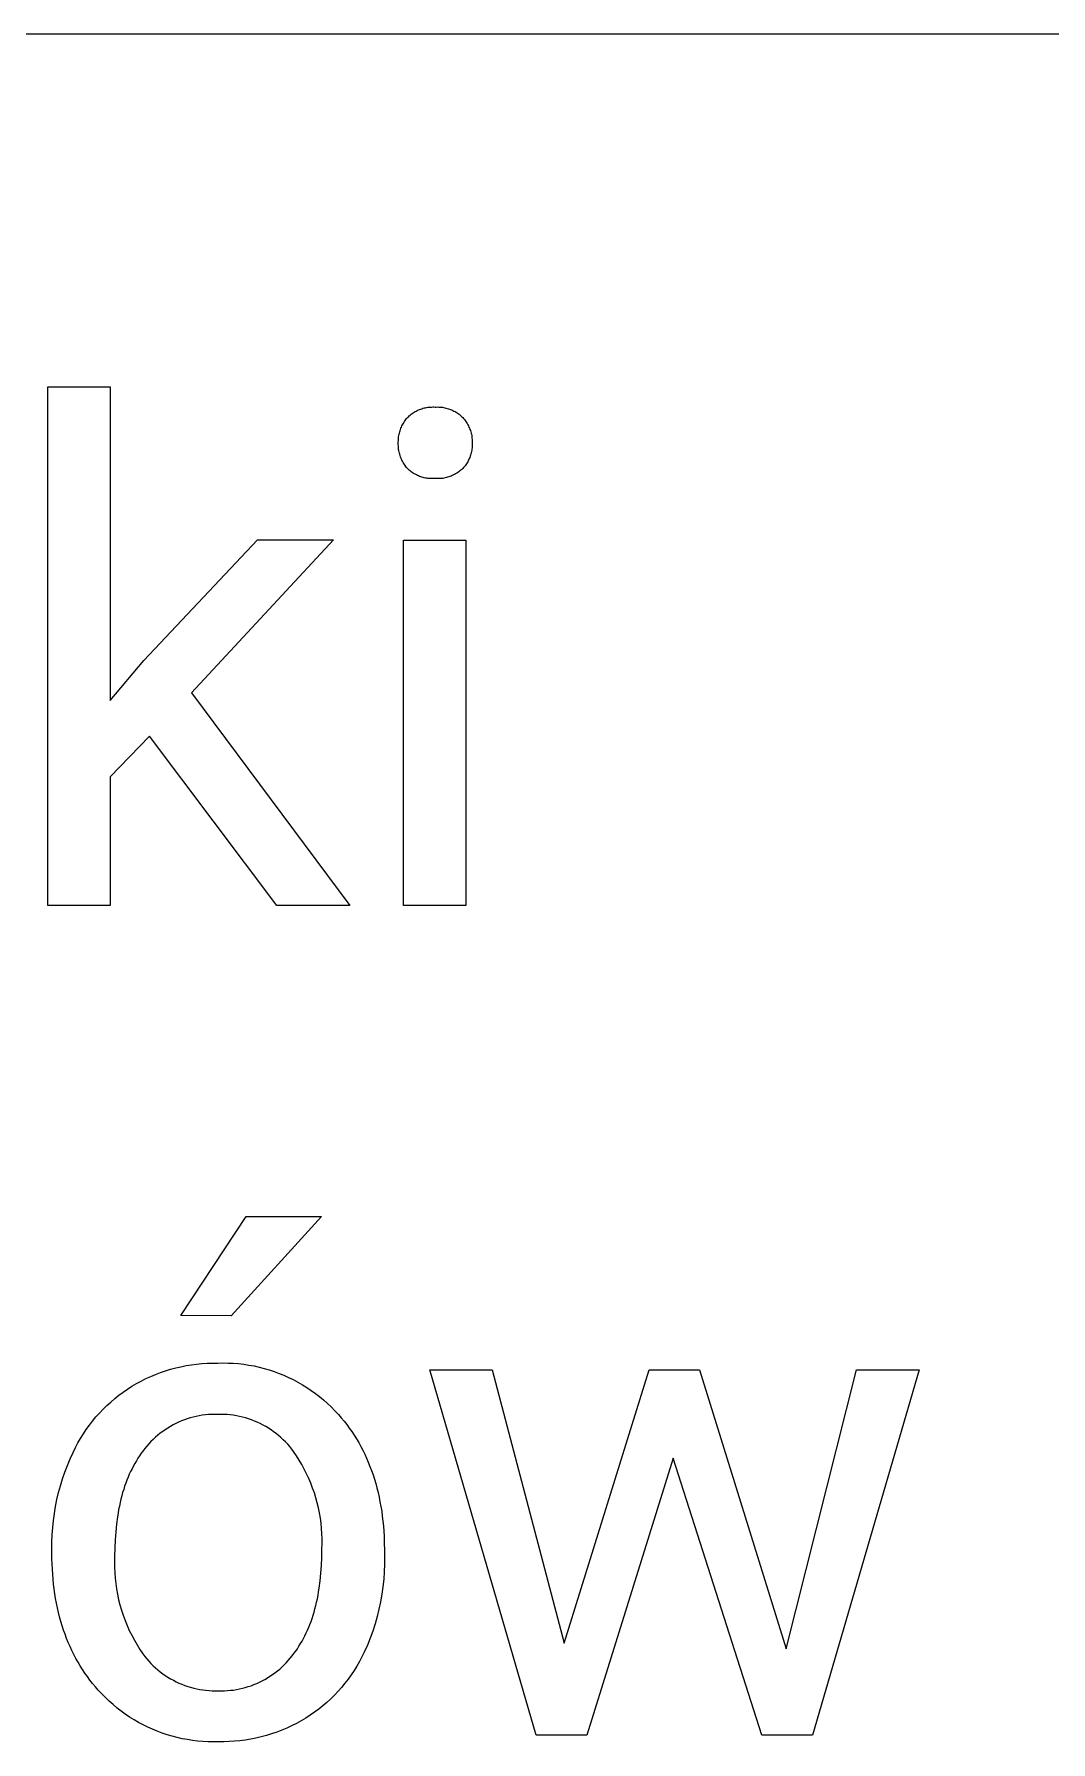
# Model space of a CAD drawing. Header units: millimetres. Extents: x -1421 to 3505, y -683 to 2759.
# Drawn here: x 2721.3 to 2817.8, y -294.2 to -132.1 of the extents above; entities that cross this region are included whole.
import ezdxf

# ---------------------------------------------------------------- set-up
doc = ezdxf.new("R2010")
doc.units = ezdxf.units.MM
doc.header["$MEASUREMENT"] = 0
doc.layers.add('Domyślny', color=7, linetype='Continuous', true_color=0x000000)

msp = doc.modelspace()

# ---------------------------------------------------------------- linework, layer by layer
at = {"layer": 'Domyślny', "color": 18, "lineweight": 15, "true_color": 0x000000}
for p, q in [((3500.45, -132.12), (1643.61, -132.12)), ((2722.61, -214.8), (2722.61, -165.59)), ((2722.61, -165.59), (2728.53, -165.59)), ((2728.53, -165.59), (2728.53, -195.34)), ((2756.66, -168.59), (2756.73, -168.5)), ((2756.73, -168.5), (2756.82, -168.42)), ((2756.82, -168.42), (2756.9, -168.34)), ((2756.9, -168.34), (2756.99, -168.27)), ((2756.99, -168.27), (2757.08, -168.19)), ((2757.08, -168.19), (2757.17, -168.12)), ((2757.17, -168.12), (2757.27, -168.06)), ((2757.27, -168.06), (2757.37, -168)), ((2757.37, -168), (2757.47, -167.94)), ((2757.47, -167.94), (2757.57, -167.88)), ((2757.57, -167.88), (2757.67, -167.83)), ((2757.67, -167.83), (2757.78, -167.78)), ((2757.78, -167.78), (2757.88, -167.74)), ((2757.88, -167.74), (2757.99, -167.69)), ((2757.99, -167.69), (2758.1, -167.66)), ((2758.1, -167.66), (2758.21, -167.62)), ((2758.21, -167.62), (2758.32, -167.59)), ((2758.32, -167.59), (2758.44, -167.57)), ((2758.44, -167.57), (2758.55, -167.54)), ((2758.55, -167.54), (2758.67, -167.53)), ((2758.67, -167.53), (2758.78, -167.51)), ((2758.78, -167.51), (2758.9, -167.5)), ((2758.9, -167.5), (2759.01, -167.5)), ((2759.01, -167.5), (2759.13, -167.49)), ((2759.13, -167.49), (2759.24, -167.49)), ((2759.24, -167.49), (2759.36, -167.5)), ((2759.36, -167.5), (2759.47, -167.5)), ((2759.47, -167.5), (2759.59, -167.49)), ((2759.59, -167.49), (2759.71, -167.5)), ((2759.71, -167.5), (2759.82, -167.5)), ((2759.82, -167.5), (2759.94, -167.51)), ((2759.94, -167.51), (2760.05, -167.53)), ((2760.05, -167.53), (2760.17, -167.55)), ((2760.17, -167.55), (2760.28, -167.57)), ((2760.28, -167.57), (2760.39, -167.6)), ((2760.39, -167.6), (2760.5, -167.63)), ((2760.5, -167.63), (2760.62, -167.66)), ((2760.62, -167.66), (2760.72, -167.7)), ((2760.72, -167.7), (2760.83, -167.74)), ((2760.83, -167.74), (2760.94, -167.78)), ((2760.94, -167.78), (2761.05, -167.83)), ((2761.05, -167.83), (2761.15, -167.88)), ((2761.15, -167.88), (2761.25, -167.94)), ((2761.25, -167.94), (2761.35, -168)), ((2761.35, -168), (2761.45, -168.06)), ((2761.45, -168.06), (2761.54, -168.13)), ((2761.54, -168.13), (2761.64, -168.19)), ((2761.64, -168.19), (2761.73, -168.27)), ((2761.73, -168.27), (2761.81, -168.34)), ((2761.81, -168.34), (2761.9, -168.42)), ((2761.9, -168.42), (2761.98, -168.5)), ((2761.98, -168.5), (2762.06, -168.59)), ((2755.92, -170.21), (2755.94, -170.09)), ((2755.94, -170.09), (2755.97, -169.98)), ((2755.97, -169.98), (2756, -169.86)), ((2756, -169.86), (2756.04, -169.75)), ((2756.04, -169.75), (2756.07, -169.63)), ((2756.07, -169.63), (2756.12, -169.52)), ((2756.12, -169.52), (2756.16, -169.41)), ((2756.16, -169.41), (2756.21, -169.3)), ((2756.21, -169.3), (2756.26, -169.19)), ((2756.26, -169.19), (2756.32, -169.09)), ((2756.32, -169.09), (2756.38, -168.99)), ((2756.38, -168.99), (2756.45, -168.88)), ((2756.45, -168.88), (2756.51, -168.78)), ((2756.51, -168.78), (2756.58, -168.69)), ((2756.58, -168.69), (2756.66, -168.59)), ((2762.06, -168.59), (2762.14, -168.69)), ((2762.14, -168.69), (2762.21, -168.78)), ((2762.21, -168.78), (2762.28, -168.88)), ((2762.28, -168.88), (2762.35, -168.98)), ((2762.35, -168.98), (2762.41, -169.08)), ((2762.41, -169.08), (2762.47, -169.19)), ((2762.47, -169.19), (2762.52, -169.3)), ((2762.52, -169.3), (2762.57, -169.41)), ((2762.57, -169.41), (2762.62, -169.52)), ((2762.62, -169.52), (2762.67, -169.63)), ((2762.67, -169.63), (2762.71, -169.74)), ((2762.71, -169.74), (2762.74, -169.86)), ((2762.74, -169.86), (2762.77, -169.97)), ((2762.77, -169.97), (2762.8, -170.09)), ((2762.8, -170.09), (2762.83, -170.21)), ((2755.86, -170.81), (2755.87, -170.69)), ((2755.86, -170.93), (2755.86, -170.81)), ((2755.86, -171.05), (2755.86, -170.93)), ((2755.87, -171.17), (2755.86, -171.05)), ((2755.87, -170.57), (2755.89, -170.45)), ((2755.87, -170.69), (2755.87, -170.57)), ((2755.87, -171.29), (2755.87, -171.17)), ((2755.88, -171.4), (2755.87, -171.29)), ((2755.9, -171.52), (2755.88, -171.4)), ((2755.89, -170.45), (2755.9, -170.33)), ((2755.9, -170.33), (2755.92, -170.21)), ((2755.92, -171.64), (2755.9, -171.52)), ((2755.94, -171.76), (2755.92, -171.64)), ((2755.97, -171.87), (2755.94, -171.76)), ((2762.81, -171.73), (2762.79, -171.84)), ((2762.83, -171.61), (2762.81, -171.73)), ((2762.83, -170.21), (2762.85, -170.33)), ((2762.85, -171.5), (2762.83, -171.61)), ((2762.85, -170.33), (2762.86, -170.45)), ((2762.87, -171.39), (2762.85, -171.5)), ((2762.86, -170.45), (2762.87, -170.57)), ((2762.87, -170.57), (2762.88, -170.69)), ((2762.88, -171.27), (2762.87, -171.39)), ((2762.88, -170.69), (2762.89, -170.81)), ((2762.89, -171.04), (2762.88, -171.16)), ((2762.88, -171.16), (2762.88, -171.27)), ((2762.89, -170.81), (2762.89, -170.93)), ((2762.89, -170.93), (2762.89, -171.04)), ((2756, -171.99), (2755.97, -171.87)), ((2756.03, -172.1), (2756, -171.99)), ((2756.07, -172.22), (2756.03, -172.1)), ((2756.11, -172.33), (2756.07, -172.22)), ((2756.16, -172.44), (2756.11, -172.33)), ((2756.21, -172.55), (2756.16, -172.44)), ((2756.26, -172.65), (2756.21, -172.55)), ((2756.32, -172.76), (2756.26, -172.65)), ((2756.38, -172.86), (2756.32, -172.76)), ((2756.44, -172.96), (2756.38, -172.86)), ((2756.51, -173.06), (2756.44, -172.96)), ((2756.58, -173.16), (2756.51, -173.06)), ((2756.66, -173.25), (2756.58, -173.16)), ((2756.73, -173.34), (2756.66, -173.25)), ((2756.82, -173.42), (2756.73, -173.34)), ((2761.98, -173.34), (2761.9, -173.42)), ((2762.06, -173.25), (2761.98, -173.34)), ((2762.13, -173.17), (2762.06, -173.25)), ((2762.2, -173.07), (2762.13, -173.17)), ((2762.27, -172.98), (2762.2, -173.07)), ((2762.33, -172.89), (2762.27, -172.98)), ((2762.4, -172.79), (2762.33, -172.89)), ((2762.45, -172.69), (2762.4, -172.79)), ((2762.51, -172.59), (2762.45, -172.69)), ((2762.56, -172.49), (2762.51, -172.59)), ((2762.6, -172.38), (2762.56, -172.49)), ((2762.65, -172.28), (2762.6, -172.38)), ((2762.69, -172.17), (2762.65, -172.28)), ((2762.73, -172.06), (2762.69, -172.17)), ((2762.76, -171.95), (2762.73, -172.06)), ((2762.79, -171.84), (2762.76, -171.95)), ((2756.9, -173.49), (2756.82, -173.42)), ((2756.99, -173.57), (2756.9, -173.49)), ((2757.09, -173.64), (2756.99, -173.57)), ((2757.18, -173.7), (2757.09, -173.64)), ((2757.28, -173.77), (2757.18, -173.7)), ((2757.37, -173.83), (2757.28, -173.77)), ((2757.47, -173.88), (2757.37, -173.83)), ((2757.58, -173.94), (2757.47, -173.88)), ((2757.68, -173.99), (2757.58, -173.94)), ((2757.78, -174.03), (2757.68, -173.99)), ((2757.89, -174.08), (2757.78, -174.03)), ((2758, -174.12), (2757.89, -174.08)), ((2758.11, -174.15), (2758, -174.12)), ((2758.22, -174.18), (2758.11, -174.15)), ((2758.33, -174.21), (2758.22, -174.18)), ((2758.44, -174.24), (2758.33, -174.21)), ((2758.56, -174.26), (2758.44, -174.24)), ((2758.67, -174.27), (2758.56, -174.26)), ((2758.78, -174.29), (2758.67, -174.27)), ((2758.9, -174.29), (2758.78, -174.29)), ((2759.01, -174.3), (2758.9, -174.29)), ((2759.13, -174.3), (2759.01, -174.3)), ((2759.24, -174.3), (2759.13, -174.3)), ((2759.36, -174.29), (2759.24, -174.3)), ((2759.48, -174.3), (2759.36, -174.29)), ((2759.6, -174.3), (2759.48, -174.3)), ((2759.72, -174.3), (2759.6, -174.3)), ((2759.84, -174.29), (2759.72, -174.3)), ((2759.96, -174.28), (2759.84, -174.29)), ((2760.08, -174.27), (2759.96, -174.28)), ((2760.19, -174.25), (2760.08, -174.27)), ((2760.31, -174.23), (2760.19, -174.25)), ((2760.43, -174.2), (2760.31, -174.23)), ((2760.54, -174.17), (2760.43, -174.2)), ((2760.66, -174.13), (2760.54, -174.17)), ((2760.77, -174.09), (2760.66, -174.13)), ((2760.88, -174.05), (2760.77, -174.09)), ((2760.99, -174), (2760.88, -174.05)), ((2761.1, -173.95), (2760.99, -174)), ((2761.21, -173.9), (2761.1, -173.95)), ((2761.31, -173.84), (2761.21, -173.9)), ((2761.42, -173.78), (2761.31, -173.84)), ((2761.52, -173.72), (2761.42, -173.78)), ((2761.62, -173.65), (2761.52, -173.72)), ((2761.71, -173.57), (2761.62, -173.65)), ((2761.8, -173.5), (2761.71, -173.57)), ((2761.9, -173.42), (2761.8, -173.5)), ((2731.71, -191.54), (2742.51, -180.12)), ((2749.71, -180.12), (2736.23, -194.61)), ((2742.51, -180.12), (2749.71, -180.12)), ((2756.36, -214.79), (2756.36, -180.13)), ((2756.36, -180.13), (2762.28, -180.13)), ((2762.28, -180.13), (2762.28, -214.79)), ((2728.53, -195.34), (2731.71, -191.54)), ((2736.23, -194.61), (2751.28, -214.8)), ((2732.26, -198.74), (2728.53, -202.61)), ((2744.33, -214.8), (2732.26, -198.74)), ((2728.53, -202.61), (2728.53, -214.8)), ((2728.53, -214.8), (2722.61, -214.8)), ((2751.28, -214.8), (2744.33, -214.8)), ((2762.28, -214.79), (2756.36, -214.79)), ((2735.23, -253.71), (2741.42, -244.31)), ((2748.59, -244.31), (2740.01, -253.73)), ((2741.42, -244.31), (2748.59, -244.31)), ((2740.01, -253.73), (2735.23, -253.71)), ((2732.84, -259.3), (2733.31, -259.12)), ((2733.31, -259.12), (2733.78, -258.96)), ((2733.78, -258.96), (2734.26, -258.81)), ((2734.26, -258.81), (2734.75, -258.68)), ((2734.75, -258.68), (2735.24, -258.57)), ((2735.24, -258.57), (2735.73, -258.47)), ((2735.73, -258.47), (2736.23, -258.39)), ((2736.23, -258.39), (2736.72, -258.32)), ((2736.72, -258.32), (2737.22, -258.27)), ((2737.22, -258.27), (2737.72, -258.24)), ((2737.72, -258.24), (2738.23, -258.22)), ((2738.23, -258.22), (2738.73, -258.22)), ((2738.73, -258.22), (2739.22, -258.21)), ((2739.22, -258.21), (2739.72, -258.22)), ((2739.72, -258.22), (2740.21, -258.24)), ((2740.21, -258.24), (2740.71, -258.28)), ((2740.71, -258.28), (2741.2, -258.34)), ((2741.2, -258.34), (2741.69, -258.41)), ((2741.69, -258.41), (2742.18, -258.5)), ((2742.18, -258.5), (2742.66, -258.61)), ((2742.66, -258.61), (2743.14, -258.73)), ((2743.14, -258.73), (2743.61, -258.87)), ((2743.61, -258.87), (2744.08, -259.03)), ((2744.08, -259.03), (2744.55, -259.2)), ((2744.55, -259.2), (2745.01, -259.38)), ((2768.94, -293.52), (2758.87, -258.86)), ((2758.87, -258.86), (2764.78, -258.86)), ((2764.78, -258.86), (2771.6, -284.81)), ((2771.6, -284.81), (2779.67, -258.86)), ((2779.67, -258.86), (2784.44, -258.86)), ((2784.44, -258.86), (2792.68, -285.35)), ((2792.68, -285.35), (2799.34, -258.86)), ((2805.28, -258.86), (2795.17, -293.52)), ((2799.34, -258.86), (2805.28, -258.86)), ((2729.76, -260.98), (2730.17, -260.69)), ((2730.17, -260.69), (2730.59, -260.42)), ((2730.59, -260.42), (2731.03, -260.17)), ((2731.03, -260.17), (2731.47, -259.93)), ((2731.47, -259.93), (2731.92, -259.7)), ((2731.92, -259.7), (2732.37, -259.49)), ((2732.37, -259.49), (2732.84, -259.3)), ((2745.01, -259.38), (2745.46, -259.59)), ((2745.46, -259.59), (2745.9, -259.8)), ((2745.9, -259.8), (2746.34, -260.04)), ((2746.34, -260.04), (2746.77, -260.28)), ((2746.77, -260.28), (2747.19, -260.54)), ((2747.19, -260.54), (2747.6, -260.82)), ((2747.6, -260.82), (2748.01, -261.11)), ((2727.86, -262.61), (2728.22, -262.26)), ((2728.22, -262.26), (2728.59, -261.92)), ((2728.59, -261.92), (2728.97, -261.59)), ((2728.97, -261.59), (2729.36, -261.28)), ((2729.36, -261.28), (2729.76, -260.98)), ((2748.01, -261.11), (2748.4, -261.41)), ((2748.4, -261.41), (2748.78, -261.72)), ((2748.78, -261.72), (2749.15, -262.05)), ((2749.15, -262.05), (2749.51, -262.39)), ((2749.51, -262.39), (2749.86, -262.75)), ((2726.26, -264.53), (2726.56, -264.13)), ((2726.56, -264.13), (2726.86, -263.73)), ((2726.86, -263.73), (2727.18, -263.34)), ((2727.18, -263.34), (2727.52, -262.97)), ((2727.52, -262.97), (2727.86, -262.61)), ((2734.5, -264.1), (2734.24, -264.24)), ((2734.76, -263.96), (2734.5, -264.1)), ((2735.02, -263.84), (2734.76, -263.96)), ((2735.29, -263.72), (2735.02, -263.84)), ((2735.57, -263.62), (2735.29, -263.72)), ((2735.84, -263.52), (2735.57, -263.62)), ((2736.12, -263.43), (2735.84, -263.52)), ((2736.41, -263.36), (2736.12, -263.43)), ((2736.69, -263.29), (2736.41, -263.36)), ((2736.98, -263.23), (2736.69, -263.29)), ((2737.27, -263.18), (2736.98, -263.23)), ((2737.56, -263.14), (2737.27, -263.18)), ((2737.85, -263.12), (2737.56, -263.14)), ((2738.14, -263.1), (2737.85, -263.12)), ((2738.44, -263.09), (2738.14, -263.1)), ((2738.73, -263.09), (2738.44, -263.09)), ((2739.03, -263.09), (2738.73, -263.09)), ((2739.32, -263.1), (2739.03, -263.09)), ((2739.62, -263.11), (2739.32, -263.1)), ((2739.92, -263.14), (2739.62, -263.11)), ((2740.21, -263.18), (2739.92, -263.14)), ((2740.51, -263.23), (2740.21, -263.18)), ((2740.8, -263.29), (2740.51, -263.23)), ((2741.09, -263.35), (2740.8, -263.29)), ((2741.38, -263.43), (2741.09, -263.35)), ((2741.66, -263.52), (2741.38, -263.43)), ((2741.94, -263.62), (2741.66, -263.52)), ((2742.22, -263.73), (2741.94, -263.62)), ((2742.49, -263.84), (2742.22, -263.73)), ((2742.76, -263.97), (2742.49, -263.84)), ((2743.03, -264.11), (2742.76, -263.97)), ((2743.29, -264.25), (2743.03, -264.11)), ((2749.86, -262.75), (2750.19, -263.11)), ((2750.19, -263.11), (2750.46, -263.42)), ((2750.46, -263.42), (2750.72, -263.74)), ((2750.72, -263.74), (2750.98, -264.06)), ((2750.98, -264.06), (2751.22, -264.39)), ((2725.47, -265.81), (2725.72, -265.38)), ((2725.72, -265.38), (2725.99, -264.95)), ((2725.99, -264.95), (2726.26, -264.53)), ((2732.4, -265.68), (2732.2, -265.89)), ((2732.61, -265.47), (2732.4, -265.68)), ((2732.82, -265.27), (2732.61, -265.47)), ((2733.04, -265.08), (2732.82, -265.27)), ((2733.27, -264.89), (2733.04, -265.08)), ((2733.51, -264.72), (2733.27, -264.89)), ((2733.75, -264.55), (2733.51, -264.72)), ((2733.99, -264.39), (2733.75, -264.55)), ((2734.24, -264.24), (2733.99, -264.39)), ((2743.54, -264.4), (2743.29, -264.25)), ((2743.79, -264.57), (2743.54, -264.4)), ((2744.04, -264.74), (2743.79, -264.57)), ((2744.28, -264.92), (2744.04, -264.74)), ((2744.51, -265.1), (2744.28, -264.92)), ((2744.73, -265.3), (2744.51, -265.1)), ((2744.95, -265.5), (2744.73, -265.3)), ((2745.16, -265.71), (2744.95, -265.5)), ((2745.37, -265.93), (2745.16, -265.71)), ((2751.22, -264.39), (2751.46, -264.73)), ((2751.46, -264.73), (2751.68, -265.07)), ((2751.68, -265.07), (2751.9, -265.42)), ((2751.9, -265.42), (2752.11, -265.77)), ((2724.47, -267.94), (2724.73, -267.32)), ((2724.73, -267.32), (2725.02, -266.7)), ((2725.02, -266.7), (2725.24, -266.25)), ((2725.24, -266.25), (2725.47, -265.81)), ((2731.16, -267.26), (2731.01, -267.5)), ((2731.32, -267.02), (2731.16, -267.26)), ((2731.48, -266.79), (2731.32, -267.02)), ((2731.64, -266.57), (2731.48, -266.79)), ((2731.82, -266.34), (2731.64, -266.57)), ((2732.01, -266.11), (2731.82, -266.34)), ((2732.2, -265.89), (2732.01, -266.11)), ((2745.56, -266.15), (2745.37, -265.93)), ((2745.75, -266.38), (2745.56, -266.15)), ((2745.93, -266.62), (2745.75, -266.38)), ((2746.21, -267.03), (2745.93, -266.62)), ((2746.47, -267.44), (2746.21, -267.03)), ((2752.11, -265.77), (2752.31, -266.13)), ((2752.31, -266.13), (2752.5, -266.5)), ((2752.5, -266.5), (2752.68, -266.87)), ((2752.68, -266.87), (2752.86, -267.25)), ((2752.86, -267.25), (2753.02, -267.64)), ((2781.95, -267.24), (2773.75, -293.52)), ((2790.37, -293.52), (2781.95, -267.24)), ((2724.01, -269.21), (2724.23, -268.57)), ((2724.23, -268.57), (2724.47, -267.94)), ((2730.34, -268.78), (2730.23, -269.06)), ((2730.47, -268.51), (2730.34, -268.78)), ((2730.6, -268.25), (2730.47, -268.51)), ((2730.73, -267.99), (2730.6, -268.25)), ((2730.87, -267.74), (2730.73, -267.99)), ((2731.01, -267.5), (2730.87, -267.74)), ((2746.72, -267.86), (2746.47, -267.44)), ((2746.95, -268.29), (2746.72, -267.86)), ((2747.17, -268.73), (2746.95, -268.29)), ((2747.38, -269.18), (2747.17, -268.73)), ((2753.02, -267.64), (2753.18, -268.03)), ((2753.18, -268.03), (2753.33, -268.43)), ((2753.33, -268.43), (2753.47, -268.83)), ((2753.47, -268.83), (2753.6, -269.24)), ((2723.47, -271.17), (2723.63, -270.51)), ((2723.63, -270.51), (2723.81, -269.86)), ((2723.81, -269.86), (2724.01, -269.21)), ((2729.71, -270.52), (2729.63, -270.83)), ((2729.81, -270.22), (2729.71, -270.52)), ((2729.9, -269.92), (2729.81, -270.22)), ((2730.01, -269.63), (2729.9, -269.92)), ((2730.11, -269.34), (2730.01, -269.63)), ((2730.23, -269.06), (2730.11, -269.34)), ((2747.57, -269.63), (2747.38, -269.18)), ((2747.74, -270.09), (2747.57, -269.63)), ((2747.9, -270.55), (2747.74, -270.09)), ((2748.05, -271.02), (2747.9, -270.55)), ((2753.6, -269.24), (2753.73, -269.66)), ((2753.73, -269.66), (2753.84, -270.08)), ((2753.84, -270.08), (2753.95, -270.51)), ((2753.95, -270.51), (2754.04, -270.95)), ((2723.23, -272.5), (2723.34, -271.83)), ((2723.34, -271.83), (2723.47, -271.17)), ((2729.33, -272.13), (2729.27, -272.46)), ((2729.4, -271.79), (2729.33, -272.13)), ((2729.47, -271.47), (2729.4, -271.79)), ((2729.55, -271.14), (2729.47, -271.47)), ((2729.63, -270.83), (2729.55, -271.14)), ((2748.18, -271.49), (2748.05, -271.02)), ((2748.29, -271.97), (2748.18, -271.49)), ((2748.39, -272.45), (2748.29, -271.97)), ((2754.04, -270.95), (2754.13, -271.39)), ((2754.13, -271.39), (2754.21, -271.84)), ((2754.21, -271.84), (2754.29, -272.29)), ((2723.02, -274.52), (2723.07, -273.84)), ((2723.07, -273.84), (2723.14, -273.17)), ((2723.14, -273.17), (2723.23, -272.5)), ((2729.12, -273.52), (2729.05, -274.25)), ((2729.22, -272.81), (2729.12, -273.52)), ((2729.27, -272.46), (2729.22, -272.81)), ((2748.47, -272.94), (2748.39, -272.45)), ((2748.54, -273.42), (2748.47, -272.94)), ((2748.59, -273.91), (2748.54, -273.42)), ((2754.29, -272.29), (2754.35, -272.75)), ((2754.35, -272.75), (2754.41, -273.22)), ((2754.41, -273.22), (2754.45, -273.69)), ((2754.45, -273.69), (2754.49, -274.17)), ((2723, -275.19), (2723.02, -274.52)), ((2723, -275.87), (2723, -275.19)), ((2728.99, -275), (2728.96, -275.78)), ((2729.05, -274.25), (2728.99, -275)), ((2748.62, -274.4), (2748.59, -273.91)), ((2748.64, -274.89), (2748.62, -274.4)), ((2748.62, -275.87), (2748.64, -275.38)), ((2748.64, -275.38), (2748.64, -274.89)), ((2754.49, -274.17), (2754.52, -274.66)), ((2754.52, -274.66), (2754.54, -275.15)), ((2754.54, -275.15), (2754.56, -276.15)), ((2723, -276.28), (2723, -275.87)), ((2723, -276.78), (2723, -276.28)), ((2723.02, -277.28), (2723, -276.78)), ((2728.95, -276.58), (2728.94, -277.09)), ((2728.94, -277.09), (2728.94, -277.61)), ((2728.96, -275.78), (2728.95, -276.58)), ((2748.58, -277.42), (2748.61, -276.66)), ((2748.61, -276.66), (2748.62, -275.87)), ((2754.56, -276.15), (2754.56, -276.58)), ((2754.56, -276.58), (2754.56, -277.3)), ((2723.04, -277.77), (2723.02, -277.28)), ((2723.07, -278.25), (2723.04, -277.77)), ((2723.11, -278.73), (2723.07, -278.25)), ((2728.94, -277.61), (2728.96, -278.13)), ((2728.96, -278.13), (2729, -278.64)), ((2729, -278.64), (2729.05, -279.15)), ((2748.46, -278.89), (2748.53, -278.17)), ((2748.53, -278.17), (2748.58, -277.42)), ((2754.53, -278.02), (2754.48, -278.74)), ((2754.56, -277.3), (2754.53, -278.02)), ((2723.15, -279.2), (2723.11, -278.73)), ((2723.21, -279.66), (2723.15, -279.2)), ((2723.27, -280.12), (2723.21, -279.66)), ((2723.35, -280.57), (2723.27, -280.12)), ((2729.05, -279.15), (2729.13, -279.66)), ((2729.13, -279.66), (2729.22, -280.17)), ((2729.22, -280.17), (2729.33, -280.68)), ((2748.19, -280.59), (2748.25, -280.26)), ((2748.25, -280.26), (2748.31, -279.93)), ((2748.31, -279.93), (2748.36, -279.59)), ((2748.36, -279.59), (2748.46, -278.89)), ((2754.3, -280.17), (2754.18, -280.87)), ((2754.4, -279.45), (2754.3, -280.17)), ((2754.48, -278.74), (2754.4, -279.45)), ((2723.43, -281.02), (2723.35, -280.57)), ((2723.52, -281.46), (2723.43, -281.02)), ((2723.62, -281.89), (2723.52, -281.46)), ((2723.73, -282.32), (2723.62, -281.89)), ((2729.33, -280.68), (2729.45, -281.18)), ((2729.45, -281.18), (2729.6, -281.67)), ((2729.6, -281.67), (2729.76, -282.16)), ((2747.79, -282.15), (2747.88, -281.85)), ((2747.88, -281.85), (2747.96, -281.54)), ((2747.96, -281.54), (2748.04, -281.23)), ((2748.04, -281.23), (2748.12, -280.91)), ((2748.12, -280.91), (2748.19, -280.59)), ((2754.03, -281.58), (2753.86, -282.28)), ((2754.18, -280.87), (2754.03, -281.58)), ((2723.84, -282.74), (2723.73, -282.32)), ((2723.97, -283.15), (2723.84, -282.74)), ((2724.1, -283.56), (2723.97, -283.15)), ((2724.24, -283.96), (2724.1, -283.56)), ((2729.76, -282.16), (2729.94, -282.65)), ((2729.94, -282.65), (2730.13, -283.13)), ((2730.13, -283.13), (2730.34, -283.6)), ((2747.13, -283.84), (2747.25, -283.57)), ((2747.25, -283.57), (2747.37, -283.3)), ((2747.37, -283.3), (2747.48, -283.02)), ((2747.48, -283.02), (2747.59, -282.74)), ((2747.59, -282.74), (2747.69, -282.45)), ((2747.69, -282.45), (2747.79, -282.15)), ((2753.66, -282.97), (2753.44, -283.66)), ((2753.86, -282.28), (2753.66, -282.97)), ((2724.39, -284.36), (2724.24, -283.96)), ((2724.55, -284.75), (2724.39, -284.36)), ((2724.72, -285.13), (2724.55, -284.75)), ((2724.9, -285.51), (2724.72, -285.13)), ((2730.34, -283.6), (2730.57, -284.06)), ((2730.57, -284.06), (2730.82, -284.52)), ((2730.82, -284.52), (2731.08, -284.96)), ((2731.08, -284.96), (2731.35, -285.4)), ((2746.29, -285.33), (2746.44, -285.09)), ((2746.44, -285.09), (2746.59, -284.85)), ((2746.59, -284.85), (2746.73, -284.61)), ((2746.73, -284.61), (2746.87, -284.36)), ((2746.87, -284.36), (2747, -284.1)), ((2747, -284.1), (2747.13, -283.84)), ((2752.93, -285), (2752.64, -285.66)), ((2753.2, -284.34), (2752.93, -285)), ((2753.44, -283.66), (2753.2, -284.34)), ((2725.08, -285.88), (2724.9, -285.51)), ((2725.27, -286.25), (2725.08, -285.88)), ((2725.48, -286.61), (2725.27, -286.25)), ((2725.69, -286.96), (2725.48, -286.61)), ((2731.35, -285.4), (2731.64, -285.83)), ((2731.64, -285.83), (2731.82, -286.06)), ((2731.82, -286.06), (2732.01, -286.29)), ((2732.01, -286.29), (2732.2, -286.52)), ((2732.2, -286.52), (2732.4, -286.73)), ((2732.4, -286.73), (2732.61, -286.94)), ((2745.03, -286.87), (2745.23, -286.66)), ((2745.23, -286.66), (2745.43, -286.45)), ((2745.43, -286.45), (2745.61, -286.23)), ((2745.61, -286.23), (2745.79, -286.01)), ((2745.79, -286.01), (2745.96, -285.78)), ((2745.96, -285.78), (2746.13, -285.56)), ((2746.13, -285.56), (2746.29, -285.33)), ((2752.18, -286.55), (2751.93, -286.98)), ((2752.42, -286.11), (2752.18, -286.55)), ((2752.64, -285.66), (2752.42, -286.11)), ((2725.9, -287.31), (2725.69, -286.96)), ((2726.13, -287.65), (2725.9, -287.31)), ((2726.37, -287.98), (2726.13, -287.65)), ((2726.61, -288.31), (2726.37, -287.98)), ((2726.86, -288.63), (2726.61, -288.31)), ((2732.61, -286.94), (2732.83, -287.14)), ((2732.83, -287.14), (2733.05, -287.34)), ((2733.05, -287.34), (2733.28, -287.52)), ((2733.28, -287.52), (2733.52, -287.7)), ((2733.52, -287.7), (2733.76, -287.87)), ((2733.76, -287.87), (2734.01, -288.03)), ((2734.01, -288.03), (2734.26, -288.18)), ((2734.26, -288.18), (2734.52, -288.33)), ((2734.52, -288.33), (2734.79, -288.46)), ((2742.69, -288.51), (2742.95, -288.38)), ((2742.95, -288.38), (2743.2, -288.25)), ((2743.2, -288.25), (2743.45, -288.1)), ((2743.45, -288.1), (2743.69, -287.95)), ((2743.69, -287.95), (2743.93, -287.79)), ((2743.93, -287.79), (2744.16, -287.62)), ((2744.16, -287.62), (2744.39, -287.44)), ((2744.39, -287.44), (2744.61, -287.26)), ((2744.61, -287.26), (2744.83, -287.07)), ((2744.83, -287.07), (2745.03, -286.87)), ((2751.1, -288.22), (2750.8, -288.61)), ((2751.39, -287.82), (2751.1, -288.22)), ((2751.67, -287.4), (2751.39, -287.82)), ((2751.93, -286.98), (2751.67, -287.4)), ((2727.12, -288.95), (2726.86, -288.63)), ((2727.39, -289.26), (2727.12, -288.95)), ((2727.73, -289.62), (2727.39, -289.26)), ((2728.07, -289.97), (2727.73, -289.62)), ((2728.43, -290.31), (2728.07, -289.97)), ((2734.79, -288.46), (2735.05, -288.59)), ((2735.05, -288.59), (2735.33, -288.7)), ((2735.33, -288.7), (2735.6, -288.81)), ((2735.6, -288.81), (2735.88, -288.91)), ((2735.88, -288.91), (2736.16, -288.99)), ((2736.16, -288.99), (2736.45, -289.07)), ((2736.45, -289.07), (2736.74, -289.14)), ((2736.74, -289.14), (2737.03, -289.19)), ((2737.03, -289.19), (2737.32, -289.24)), ((2737.32, -289.24), (2737.61, -289.28)), ((2737.61, -289.28), (2737.91, -289.3)), ((2737.91, -289.3), (2738.2, -289.32)), ((2738.2, -289.32), (2738.5, -289.33)), ((2738.5, -289.33), (2738.79, -289.32)), ((2738.79, -289.32), (2739.08, -289.33)), ((2739.08, -289.33), (2739.37, -289.32)), ((2739.37, -289.32), (2739.66, -289.31)), ((2739.66, -289.31), (2739.94, -289.28)), ((2739.94, -289.28), (2740.23, -289.25)), ((2740.23, -289.25), (2740.51, -289.2)), ((2740.51, -289.2), (2740.79, -289.15)), ((2740.79, -289.15), (2741.07, -289.08)), ((2741.07, -289.08), (2741.35, -289.01)), ((2741.35, -289.01), (2741.62, -288.93)), ((2741.62, -288.93), (2741.9, -288.84)), ((2741.9, -288.84), (2742.17, -288.74)), ((2742.17, -288.74), (2742.43, -288.63)), ((2742.43, -288.63), (2742.69, -288.51)), ((2749.8, -289.73), (2749.45, -290.08)), ((2750.15, -289.37), (2749.8, -289.73)), ((2750.48, -289), (2750.15, -289.37)), ((2750.8, -288.61), (2750.48, -289)), ((2728.8, -290.64), (2728.43, -290.31)), ((2729.18, -290.96), (2728.8, -290.64)), ((2729.56, -291.26), (2729.18, -290.96)), ((2729.96, -291.55), (2729.56, -291.26)), ((2730.37, -291.82), (2729.96, -291.55)), ((2747.51, -291.64), (2747.09, -291.91)), ((2747.92, -291.36), (2747.51, -291.64)), ((2748.32, -291.06), (2747.92, -291.36)), ((2748.71, -290.74), (2748.32, -291.06)), ((2749.08, -290.42), (2748.71, -290.74)), ((2749.45, -290.08), (2749.08, -290.42)), ((2730.79, -292.09), (2730.37, -291.82)), ((2731.22, -292.33), (2730.79, -292.09)), ((2731.65, -292.56), (2731.22, -292.33)), ((2732.1, -292.78), (2731.65, -292.56)), ((2732.55, -292.98), (2732.1, -292.78)), ((2733, -293.17), (2732.55, -292.98)), ((2733.46, -293.34), (2733, -293.17)), ((2744.33, -293.24), (2743.84, -293.41)), ((2744.81, -293.06), (2744.33, -293.24)), ((2745.28, -292.86), (2744.81, -293.06)), ((2745.74, -292.65), (2745.28, -292.86)), ((2746.2, -292.42), (2745.74, -292.65)), ((2746.65, -292.17), (2746.2, -292.42)), ((2747.09, -291.91), (2746.65, -292.17)), ((2733.93, -293.5), (2733.46, -293.34)), ((2734.4, -293.64), (2733.93, -293.5)), ((2734.88, -293.76), (2734.4, -293.64)), ((2735.36, -293.87), (2734.88, -293.76)), ((2735.85, -293.96), (2735.36, -293.87)), ((2736.33, -294.04), (2735.85, -293.96)), ((2736.82, -294.09), (2736.33, -294.04)), ((2737.32, -294.14), (2736.82, -294.09)), ((2737.81, -294.16), (2737.32, -294.14)), ((2738.3, -294.17), (2737.81, -294.16)), ((2738.79, -294.16), (2738.3, -294.17)), ((2739.31, -294.16), (2738.79, -294.16)), ((2739.82, -294.15), (2739.31, -294.16)), ((2740.33, -294.11), (2739.82, -294.15)), ((2740.84, -294.06), (2740.33, -294.11)), ((2741.35, -294), (2740.84, -294.06)), ((2741.86, -293.91), (2741.35, -294)), ((2742.36, -293.81), (2741.86, -293.91)), ((2742.86, -293.7), (2742.36, -293.81)), ((2743.35, -293.56), (2742.86, -293.7)), ((2743.84, -293.41), (2743.35, -293.56)), ((2773.75, -293.52), (2768.94, -293.52)), ((2795.17, -293.52), (2790.37, -293.52))]:
    msp.add_line(p, q, dxfattribs=at)

doc.saveas('drawing.dxf')
